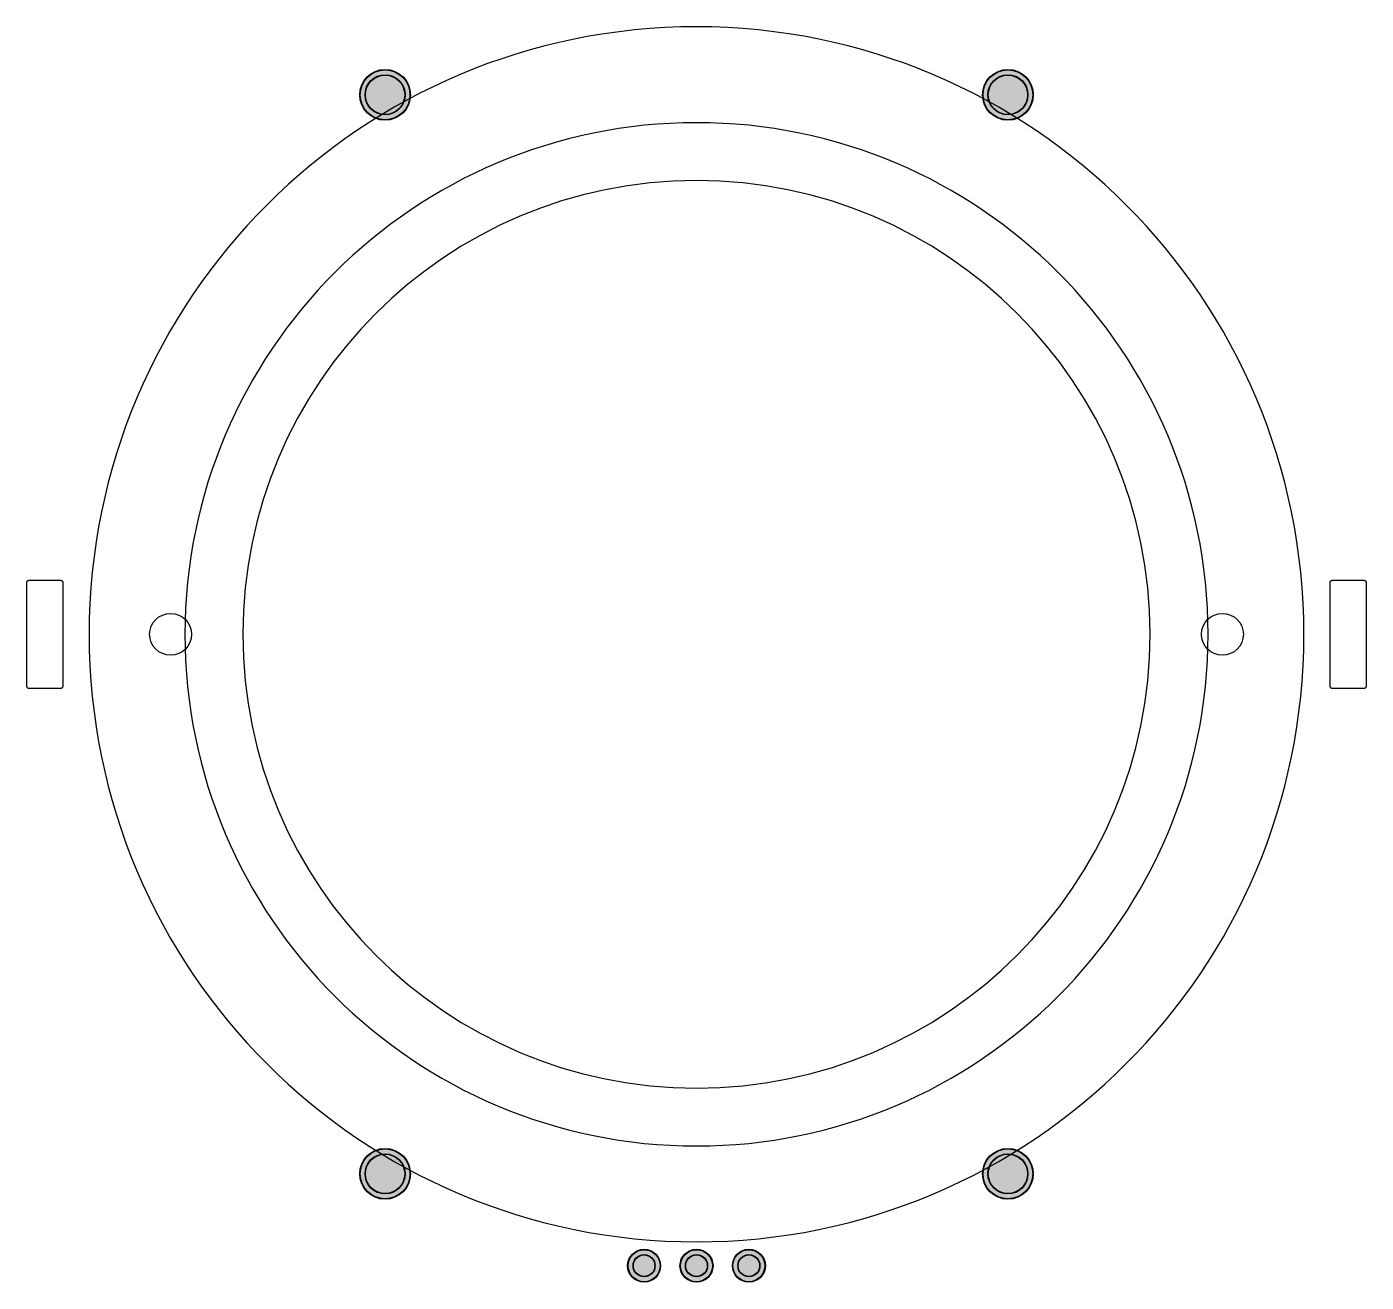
# Model space of a CAD drawing. Extents: x -1278 to 1278, y -1236 to 1160.
import ezdxf

# ---------------------------------------------------------------- set-up
doc = ezdxf.new("R2010")
doc.units = 9
for name, color, linetype, true_color in [('BottomSolderMaskLayer', 7, 'Continuous', 0xaa00ff), ('Multi-Layer', 7, 'Continuous', 0xc0c0c0), ('TopSilkLayer', 7, 'Continuous', 0xffcc00), ('TopSolderMaskLayer', 7, 'Continuous', 0x800080)]:
    doc.layers.add(name, color=color, linetype=linetype, true_color=true_color)

msp = doc.modelspace()

# ---------------------------------------------------------------- hatches: boundary and pattern name
at = {"layer": 'BottomSolderMaskLayer'}
for points in [[(-643, 1029.7, 1), (-546, 1029.7, 1)], [(546, 1029.7, 1), (643, 1029.7, 1)], [(-643, -1029.7, 1), (-546, -1029.7, 1)], [(546, -1029.7, 1), (643, -1029.7, 1)], [(-131.5, -1205, 1), (-68.5, -1205, 1)], [(-31.5, -1205, 1), (31.5, -1205, 1)], [(68.5, -1205, 1), (131.5, -1205, 1)]]:
    msp.add_hatch(color=256, dxfattribs=at).paths.add_polyline_path(points)
at = {"layer": 'TopSolderMaskLayer'}
for points in [[(-643, 1029.7, 1), (-546, 1029.7, 1)], [(546, 1029.7, 1), (643, 1029.7, 1)], [(-643, -1029.7, 1), (-546, -1029.7, 1)], [(546, -1029.7, 1), (643, -1029.7, 1)], [(-131.5, -1205, 1), (-68.5, -1205, 1)], [(-31.5, -1205, 1), (31.5, -1205, 1)], [(68.5, -1205, 1), (131.5, -1205, 1)]]:
    msp.add_hatch(color=256, dxfattribs=at).paths.add_polyline_path(points)

# ---------------------------------------------------------------- linework, layer by layer
at = {"layer": 'BottomSolderMaskLayer'}
for centre, radius in [((-594.5, 1029.7), 48.5), ((594.5, 1029.7), 48.5), ((-594.5, 1029.7), 38.3), ((594.5, 1029.7), 38.3), ((-594.5, -1029.7), 48.5), ((-594.5, -1029.7), 38.3), ((594.5, -1029.7), 48.5), ((594.5, -1029.7), 38.3), ((-100, -1205), 31.5), ((0, -1205), 31.5), ((100, -1205), 31.5), ((-100, -1205), 21.2), ((0, -1205), 21.2), ((100, -1205), 21.2)]:
    msp.add_circle(centre, radius, dxfattribs=at)
at = {"layer": 'Multi-Layer'}
for points in [[(-1273.5, -103.6), (-1274.2, -103.6), (-1274.8, -103.4), (-1275.4, -103.2), (-1276, -102.9), (-1276.5, -102.6), (-1277, -102.1), (-1277.5, -101.6), (-1277.8, -101.1), (-1278.1, -100.5), (-1278.3, -99.9), (-1278.5, -99.3), (-1278.5, -98.6), (-1278.5, 98.4), (-1278.5, 99.1), (-1278.3, 99.7), (-1278.1, 100.3), (-1277.8, 100.9), (-1277.5, 101.4), (-1277, 101.9), (-1276.5, 102.4), (-1276, 102.7), (-1275.4, 103), (-1274.8, 103.2), (-1274.2, 103.4), (-1273.5, 103.4), (-1214.5, 103.4), (-1213.8, 103.4), (-1213.2, 103.2), (-1212.6, 103), (-1212, 102.7), (-1211.5, 102.4), (-1211, 101.9), (-1210.5, 101.4), (-1210.2, 100.9), (-1209.9, 100.3), (-1209.7, 99.7), (-1209.5, 99.1), (-1209.5, 98.4), (-1209.5, -98.6), (-1209.5, -99.3), (-1209.7, -99.9), (-1209.9, -100.5), (-1210.2, -101.1), (-1210.5, -101.6), (-1211, -102.1), (-1211.5, -102.6), (-1212, -102.9), (-1212.6, -103.2), (-1213.2, -103.4), (-1213.8, -103.6), (-1214.5, -103.6), (-1273.5, -103.6)], [(1214.5, -103.6), (1213.8, -103.6), (1213.2, -103.4), (1212.6, -103.2), (1212, -102.9), (1211.5, -102.6), (1211, -102.1), (1210.5, -101.6), (1210.2, -101.1), (1209.9, -100.5), (1209.7, -99.9), (1209.5, -99.3), (1209.5, -98.6), (1209.5, 98.4), (1209.5, 99.1), (1209.7, 99.7), (1209.9, 100.3), (1210.2, 100.9), (1210.5, 101.4), (1211, 101.9), (1211.5, 102.4), (1212, 102.7), (1212.6, 103), (1213.2, 103.2), (1213.8, 103.4), (1214.5, 103.4), (1273.5, 103.4), (1274.2, 103.4), (1274.8, 103.2), (1275.4, 103), (1276, 102.7), (1276.5, 102.4), (1277, 101.9), (1277.5, 101.4), (1277.8, 100.9), (1278.1, 100.3), (1278.3, 99.7), (1278.5, 99.1), (1278.5, 98.4), (1278.5, -98.6), (1278.5, -99.3), (1278.3, -99.9), (1278.1, -100.5), (1277.8, -101.1), (1277.5, -101.6), (1277, -102.1), (1276.5, -102.6), (1276, -102.9), (1275.4, -103.2), (1274.8, -103.4), (1274.2, -103.6), (1273.5, -103.6), (1214.5, -103.6)]]:
    msp.add_lwpolyline(points, close=True, dxfattribs=at)
for centre, radius in [((-594.5, 1029.7), 47.5), ((594.5, 1029.7), 47.5), ((-594.5, 1029.7), 37.5), ((594.5, 1029.7), 37.5), ((-1004, 0), 40), ((1004, 0), 40), ((-594.5, -1029.7), 47.5), ((-594.5, -1029.7), 37.5), ((594.5, -1029.7), 47.5), ((594.5, -1029.7), 37.5), ((-100, -1205), 30.5), ((0, -1205), 30.5), ((100, -1205), 30.5), ((-100, -1205), 20.5), ((0, -1205), 20.5), ((100, -1205), 20.5)]:
    msp.add_circle(centre, radius, dxfattribs=at)
at = {"layer": 'TopSilkLayer'}
for radius, start, end in [(1159.5, 360, 180), (976.5, 360, 180), (866, 360, 180), (1159.5, 180, 0), (976.5, 180, 0), (866, 180, 0)]:
    msp.add_arc((0, 0), radius, start, end, dxfattribs=at)
at = {"layer": 'TopSolderMaskLayer'}
for centre, radius in [((-594.5, 1029.7), 48.5), ((594.5, 1029.7), 48.5), ((-594.5, 1029.7), 38.3), ((594.5, 1029.7), 38.3), ((-594.5, -1029.7), 48.5), ((-594.5, -1029.7), 38.3), ((594.5, -1029.7), 48.5), ((594.5, -1029.7), 38.3), ((-100, -1205), 31.5), ((0, -1205), 31.5), ((100, -1205), 31.5), ((-100, -1205), 21.2), ((0, -1205), 21.2), ((100, -1205), 21.2)]:
    msp.add_circle(centre, radius, dxfattribs=at)

doc.saveas('drawing.dxf')
